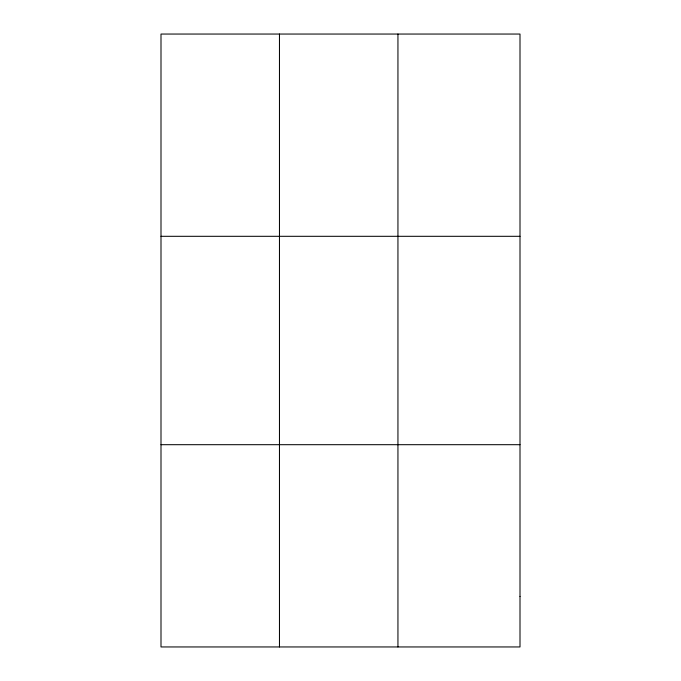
<?xml version="1.0" encoding="UTF-8"?>
<svg xmlns="http://www.w3.org/2000/svg" width="681" height="681" viewBox="0 0 681 681"><rect width="100%" height="100%" fill="white"/><g stroke="black" fill="none" stroke-linecap="round" stroke-linejoin="round"><path stroke-width="1.02" d="M279.465 34.05L279.465 646.95M397.942 34.05L397.942 646.95M160.997 236.307L520.003 236.307M160.997 444.693L520.003 444.693M520.003 596.386L520.003 646.95L160.997 646.95L160.997 34.05L520.003 34.05L520.003 596.386"/></g></svg>
